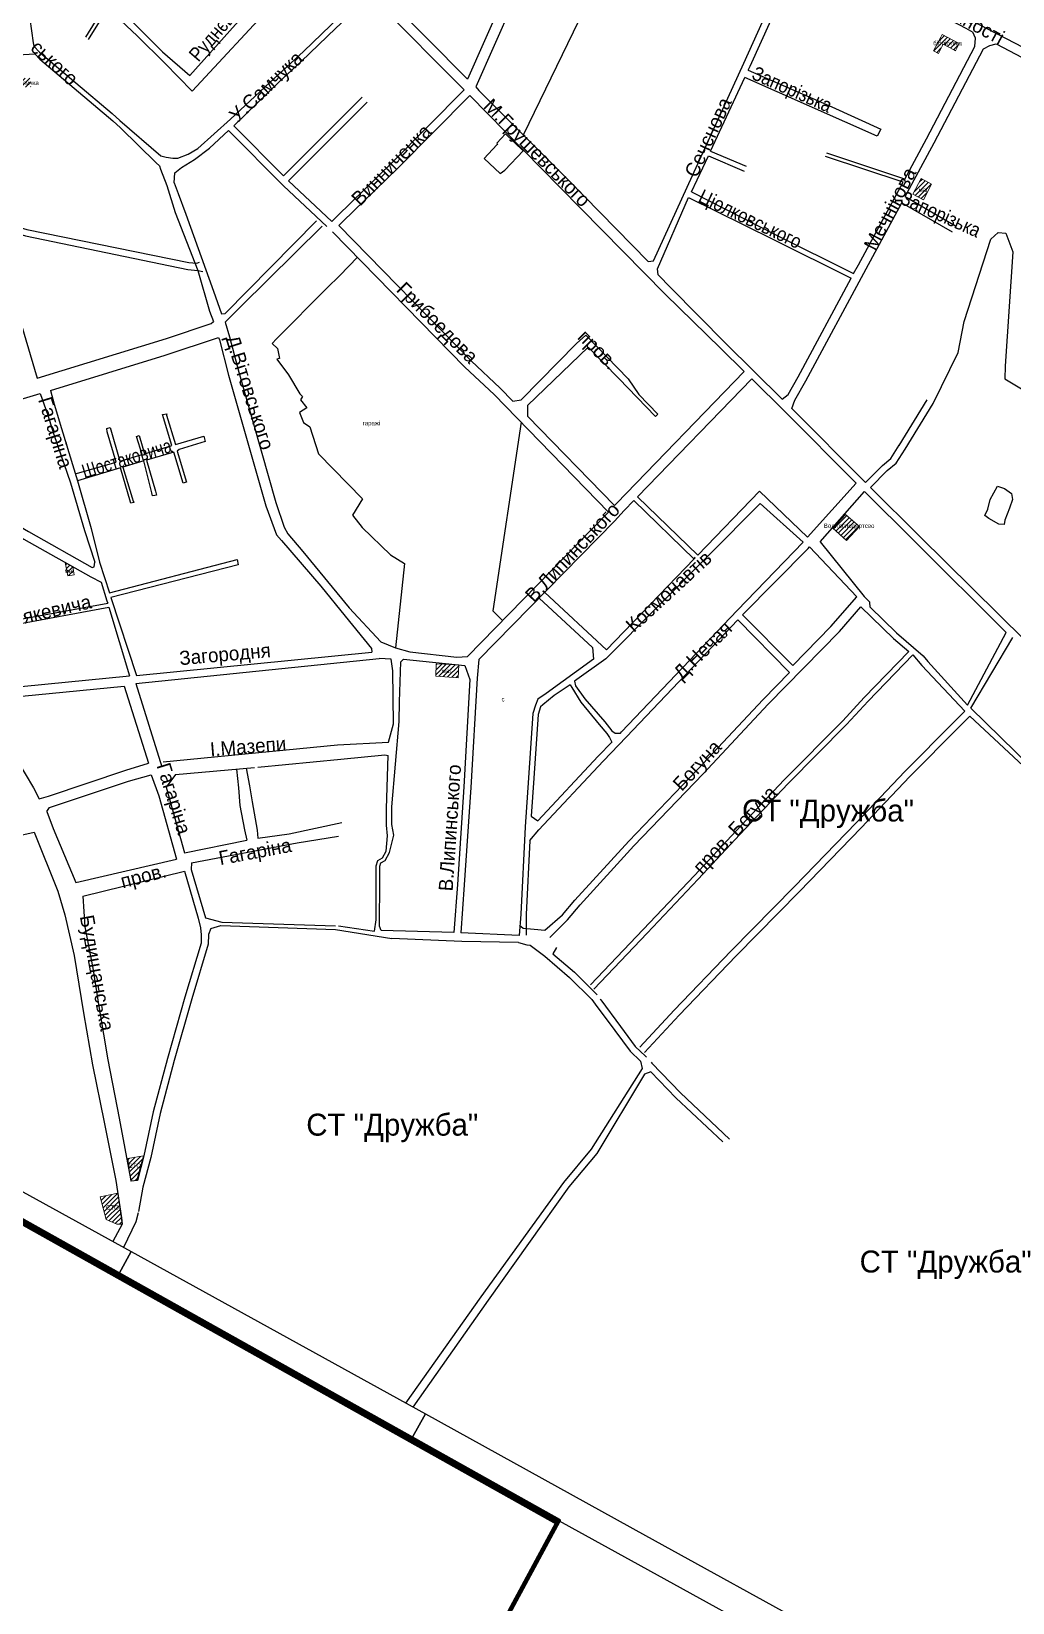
# Model space of a CAD drawing. Header units: millimetres. Extents: x 1379499 to 1411715, y 5652947 to 5671991.
# Drawn here: x 1403749 to 1404865, y 5655945 to 5657732 of the extents above; entities that cross this region are included whole.
import ezdxf
from ezdxf.enums import TextEntityAlignment as Align

# ---------------------------------------------------------------- set-up
doc = ezdxf.new("R2010")
doc.units = ezdxf.units.MM
for name, color, linetype in [('$Work', 1, 'Continuous'), ('PAY', 4, 'Continuous'), ('вулиці', 7, 'Continuous'), ('ВулНазва', 7, 'Continuous'), ('межа по генплану', 7, 'Continuous'), ('на область', 5, 'Continuous')]:
    doc.layers.add(name, color=color, linetype=linetype)
picture_1 = doc.add_image_def('image1.bmp', size_in_pixel=(3370, 2384))
pattern_1 = [(45, (19203.3615, -9190.9644), (-2.6516504294, 2.6516504294), [])]

msp = doc.modelspace()

# ---------------------------------------------------------------- hatches: boundary and pattern name
at = {"layer": 'вулиці', "lineweight": -2}
h = msp.add_hatch(dxfattribs=at)
h.set_pattern_fill('ANSI31', color=5, scale=30, style=0)
h.set_pattern_definition(pattern_1)
h.paths.add_polyline_path([(1404785, 5657727.9), (1404783.6, 5657725.2), (1404775.4, 5657709.5), (1404780.9, 5657706.6), (1404786.3, 5657716.9), (1404799.3, 5657710.1), (1404800.2, 5657709.6), (1404804.5, 5657717.7)])
h.paths.add_polyline_path([(1404766.7, 5657714.7), (1404815.8, 5657714.7), (1404815.8, 5657722.2), (1404766.7, 5657722.2)], flags=9)
h = msp.add_hatch(dxfattribs=at)
h.set_pattern_fill('ANSI31', color=5, scale=30, style=0)
h.set_pattern_definition(pattern_1)
h.paths.add_polyline_path([(1403748.4, 5657678.5), (1403736.4, 5657678.1), (1403736.7, 5657668.1), (1403748.7, 5657668.5)])
h.paths.add_polyline_path([(1403723.6, 5657670.6), (1403762.8, 5657670.6), (1403762.8, 5657675.6), (1403723.6, 5657675.6)], flags=9)
h = msp.add_hatch(dxfattribs=at)
h.set_pattern_fill('ANSI31', color=2, scale=30, style=0)
h.set_pattern_definition(pattern_1)
h.paths.add_polyline_path([(1404761.2, 5657564.1), (1404751.9, 5657546.4), (1404763.8, 5657540), (1404773.1, 5657557.7)])
h.paths.add_polyline_path([(1404756.7, 5657549), (1404770.8, 5657549), (1404770.8, 5657554), (1404756.7, 5657554)], flags=24)
h = msp.add_hatch(dxfattribs=at)
h.set_pattern_fill('ANSI31', color=164, scale=30, style=0)
h.set_pattern_definition(pattern_1)
h.paths.add_polyline_path([(1404660.7, 5657166.4), (1404676.3, 5657152.4), (1404691.2, 5657168.4), (1404675.1, 5657182.2)])
h.paths.add_polyline_path([(1404640.8, 5657164.3), (1404717.8, 5657164.3), (1404717.8, 5657173), (1404640.8, 5657173)], flags=9)
h = msp.add_hatch(dxfattribs=at)
h.set_pattern_fill('ANSI31', color=2, scale=30, style=0)
h.set_pattern_definition(pattern_1)
h.paths.add_polyline_path([(1403787.7, 5657127.4), (1403790.6, 5657112.5), (1403797.9, 5657113.6), (1403796.2, 5657122.6)])
h.paths.add_polyline_path([(1403785.4, 5657115.5), (1403799.6, 5657115.5), (1403799.6, 5657120.5), (1403785.4, 5657120.5)], flags=9)
h = msp.add_hatch(dxfattribs=at)
h.set_pattern_fill('ANSI31', color=2, scale=30, style=0)
h.set_pattern_definition(pattern_1)
h.paths.add_polyline_path([(1404234.7, 5656996.5), (1404235.3, 5657011.1), (1404209.7, 5657012.3), (1404209.4, 5656998.3)])
h.paths.add_polyline_path([(1404214.8, 5657001.7), (1404228.9, 5657001.7), (1404228.9, 5657006.7), (1404214.8, 5657006.7)], flags=24)
h = msp.add_hatch(dxfattribs=at)
h.set_pattern_fill('ANSI31', color=2, scale=30, style=0)
h.set_pattern_definition(pattern_1)
h.paths.add_polyline_path([(1403862.4, 5656424), (1403869.3, 5656424.9), (1403872.9, 5656438.9), (1403876.7, 5656452.6), (1403858.8, 5656449.7), (1403859.8, 5656443.7), (1403860.6, 5656437.3)])
h.paths.add_polyline_path([(1403858.8, 5656437.6), (1403874.7, 5656437.6), (1403874.7, 5656445.1), (1403858.8, 5656445.1)], flags=25)
h = msp.add_hatch(dxfattribs=at)
h.set_pattern_fill('ANSI31', color=2, scale=30, style=0)
h.set_pattern_definition(pattern_1)
h.paths.add_polyline_path([(1403827.4, 5656405.9), (1403834.3, 5656380.1), (1403846.3, 5656374.9), (1403852.4, 5656375.1), (1403850.1, 5656392.5), (1403847.4, 5656410.2)])
h.paths.add_polyline_path([(1403833.5, 5656390.1), (1403849.4, 5656390.1), (1403849.4, 5656397.6), (1403833.5, 5656397.6)], flags=24)

# ---------------------------------------------------------------- linework, layer by layer
at = {"layer": '$Work', "color": 7, "lineweight": -2}
msp.add_lwpolyline([(1404308.4, 5657595.8), (1404288.5, 5657615.1), (1404278.8, 5657604.3), (1404279.2, 5657603.1), (1404278.8, 5657602.6), (1404278.8, 5657602.6), (1404264.1, 5657587.2), (1404282.3, 5657570), (1404287.6, 5657573.7)], close=True, dxfattribs=at)
at = {"layer": 'вулиці', "color": 7}
for points in [[(1404378.8, 5657962.5), (1404306.3, 5657815.1), (1404245.3, 5657677.3)], [(1404389.6, 5657957.3), (1404317.2, 5657810.1), (1404254.6, 5657668.7)], [(1404434.9, 5657874.1), (1404308.6, 5657613.7)], [(1403838.7, 5657755.3), (1403869.6, 5657726.4), (1403901, 5657695.4), (1403932.2, 5657663.5), (1404027.4, 5657765.9), (1403936.2, 5657852.9)], [(1404450.7, 5657469.9), (1404456.8, 5657470.6), (1404559.4, 5657695.5), (1404617.9, 5657825.1), (1404621, 5657833.8), (1404621.1, 5657835.2)], [(1404638.8, 5657838.3), (1404817.9, 5657744.4), (1404887, 5657708.4)], [(1404564.6, 5657687.5), (1404566.7, 5657692.2), (1404625.4, 5657822.2), (1404629.7, 5657830.7)], [(1404629.7, 5657830.7), (1404812.2, 5657735.1), (1404820.2, 5657730.9)], [(1404138.3, 5657783.8), (1404153, 5657770.4), (1404245.3, 5657677.3)], [(1403745.5, 5657759.5), (1403751.3, 5657718.6), (1403752.2, 5657714.7), (1403758.5, 5657708), (1403841.1, 5657638.1), (1403849.8, 5657630.2), (1403896.5, 5657589.9), (1403902.7, 5657588.5), (1403902.7, 5657588.5)], [(1403829.7, 5657761.3), (1403829.9, 5657755.9), (1403810.8, 5657724.9)], [(1403902.7, 5657588.5), (1403910.1, 5657587.4), (1403915.9, 5657587.4), (1403927.6, 5657591.8), (1403938.6, 5657598.5), (1403975.6, 5657631.7), (1404020.5, 5657673.4), (1404058.7, 5657708.6), (1404090, 5657738.7), (1404128.7, 5657777.1)], [(1403979.4, 5657624.3), (1403981.1, 5657625.8), (1404030.4, 5657673.5), (1404055.9, 5657697.5), (1404095.4, 5657735.3), (1404134.3, 5657771.5)], [(1404134.3, 5657771.5), (1404144, 5657763), (1404241.5, 5657665.1)], [(1403838.7, 5657755.3), (1403833.8, 5657754.6), (1403813.8, 5657722.3)], [(1404742.5, 5657563.6), (1404767.3, 5657609.5), (1404822.3, 5657714.3), (1404822.9, 5657723.8), (1404820.2, 5657730.9)], [(1403707.6, 5657703.6), (1403753.1, 5657706.1)], [(1403753.1, 5657706.1), (1403758.8, 5657700.1), (1403841.7, 5657629.8), (1403850.4, 5657622), (1403891.1, 5657582.2), (1403894.9, 5657578.6), (1403896, 5657574.9), (1403903.4, 5657556.3), (1403912.8, 5657525.5), (1403938.5, 5657459.7), (1403951.8, 5657413.5), (1403956.5, 5657401.8)], [(1404743.1, 5657543.8), (1404776.1, 5657604.8), (1404832.2, 5657711.6), (1404839.5, 5657715.7), (1404846.4, 5657717.3)], [(1404846.4, 5657717.3), (1404942.5, 5657667.2), (1405008.4, 5657632.1)], [(1404521.8, 5657595.5), (1404560.7, 5657679.1)], [(1404564.6, 5657687.5), (1404659.7, 5657645.7), (1404715.5, 5657620.3), (1404711.2, 5657612.4), (1404560.7, 5657679.1)], [(1403979.4, 5657624.3), (1404036.1, 5657567.4), (1404125.6, 5657656.8)], [(1404091, 5657515.4), (1404096.9, 5657521.3), (1404159.6, 5657582.5), (1404241.5, 5657665.1)], [(1404098.9, 5657510.7), (1404103.2, 5657514.9), (1404165.9, 5657576.1), (1404247.9, 5657658.7)], [(1404247.9, 5657658.7), (1404350.4, 5657554.6), (1404470, 5657432.8), (1404533.4, 5657371.1), (1404560, 5657344.8)], [(1404254.6, 5657668.7), (1404258.3, 5657664.2), (1404359.6, 5657562.6), (1404450.7, 5657469.9)], [(1404041.7, 5657561.6), (1404131.3, 5657651.1)], [(1403911.7, 5657559.2), (1403912.3, 5657570.8), (1403919.8, 5657576.8), (1403934.9, 5657585.9), (1403951.9, 5657598.8), (1403973.5, 5657618.8)], [(1403973.5, 5657618.8), (1404036.1, 5657556)], [(1404500.2, 5657549.1), (1404519.2, 5657590)], [(1404519.2, 5657590), (1404559.9, 5657572.7)], [(1404521.8, 5657595.5), (1404562.3, 5657578.2)], [(1404740.6, 5657560.1), (1404652.6, 5657589.4)], [(1404742.5, 5657563.6), (1404653.9, 5657593.2)], [(1403603.1, 5657547.7), (1403682.8, 5657524.1), (1403744.2, 5657506.3), (1403928.3, 5657468.6), (1403937.4, 5657467.9), (1403940.6, 5657469)], [(1403911.7, 5657559.2), (1403916.2, 5657547.4), (1403924.8, 5657523.8), (1403956.4, 5657436.1), (1403965.5, 5657410.5)], [(1404036.1, 5657556), (1404085.4, 5657509.7)], [(1404041.7, 5657561.6), (1404091, 5657515.4)], [(1404500.2, 5657549.1), (1404595.2, 5657500.6), (1404684.4, 5657456.1)], [(1404684.4, 5657456.1), (1404689.9, 5657466.2), (1404740.6, 5657560.1)], [(1404462, 5657454.9), (1404461.5, 5657461.7), (1404496.8, 5657542.8)], [(1404496.8, 5657542.8), (1404592.5, 5657495.2), (1404681.6, 5657450.8)], [(1404614.1, 5657302.6), (1404617.6, 5657312), (1404630, 5657334), (1404698.7, 5657461.5), (1404739.3, 5657536.7)], [(1404739.3, 5657536.7), (1404796.4, 5657503.6)], [(1404743.1, 5657543.8), (1404800.4, 5657510.5)], [(1403965.5, 5657410.5), (1403969.5, 5657410.8), (1404073.5, 5657516)], [(1403969.8, 5657401), (1403987.6, 5657418.8), (1404080, 5657510)], [(1404098.9, 5657510.7), (1404249.4, 5657356.9), (1404282.5, 5657325.9), (1404296.9, 5657311.1)], [(1403733.6, 5657501.7), (1403723, 5657463.3), (1403722.5, 5657448.3), (1403732.9, 5657414.3), (1403755.8, 5657337.1)], [(1403733.6, 5657501.7), (1403742.6, 5657499.2), (1403927.2, 5657460.6), (1403938.5, 5657459.7), (1403944.4, 5657458.5)], [(1404091.8, 5657503.7), (1404242.4, 5657349.8), (1404275.5, 5657318.8), (1404405.7, 5657184.9)], [(1404774.8, 5657308.3), (1404803.2, 5657366.4), (1404810.2, 5657401.7), (1404840.5, 5657495.4), (1404848.7, 5657502.9), (1404857.7, 5657502.1), (1404865.5, 5657480.8), (1404856.9, 5657350.9), (1404856.6, 5657336.3), (1404928.3, 5657293.2), (1404957.7, 5657275)], [(1404120, 5657474.9), (1404100, 5657454.1), (1404085.4, 5657439.5), (1404028.1, 5657381.9), (1404023.1, 5657376.7), (1404029, 5657370.9), (1404031.3, 5657359.7), (1404028.4, 5657358.9), (1404041.5, 5657341), (1404054.7, 5657319.3), (1404057.7, 5657316.2), (1404055.5, 5657312.5), (1404062.5, 5657303.6), (1404054.1, 5657298.2), (1404058.7, 5657286.8), (1404066, 5657281.7), (1404075.9, 5657251.1), (1404125.7, 5657199.9), (1404114.5, 5657181.2), (1404125.6, 5657167.3), (1404157.8, 5657136.2), (1404173.5, 5657126.3), (1404163.4, 5657030.5)], [(1404462, 5657454.9), (1404476.4, 5657440), (1404539, 5657376.8), (1404603.2, 5657313.3)], [(1404603.2, 5657313.3), (1404609.8, 5657318.6), (1404621.3, 5657338.8), (1404681.6, 5657450.8)], [(1403755.8, 5657337.1), (1403902.8, 5657382.4), (1403953.6, 5657399.3), (1403956.5, 5657401.8)], [(1403969.8, 5657401), (1403974.7, 5657384.3), (1403985.2, 5657343.9), (1404027.3, 5657195.8), (1404036.6, 5657167.8), (1404040.8, 5657160.1), (1404057.9, 5657139.9), (1404110.5, 5657076), (1404146.5, 5657037.2), (1404163.4, 5657030.5)], [(1404296.9, 5657311.1), (1404306.4, 5657312.4), (1404369.2, 5657376.5), (1404379.7, 5657386.2), (1404427.9, 5657336.5), (1404440, 5657318.7), (1404461.8, 5657296.4), (1404459.1, 5657293.5), (1404417.4, 5657336.8), (1404382.5, 5657372.4), (1404313.6, 5657306.2), (1404313.4, 5657294.1)], [(1403770.9, 5657323.2), (1403901.4, 5657363.3), (1403962.2, 5657383.3)], [(1403962.2, 5657383.3), (1403963.2, 5657380.6), (1403973.6, 5657340.7), (1404015.9, 5657192.1), (1404028, 5657158.9), (1404033.7, 5657152.5), (1404078.4, 5657100.8), (1404106.3, 5657066.3), (1404136.1, 5657029.9), (1404136.5, 5657025.6)], [(1404412.5, 5657192.3), (1404414.6, 5657194.7), (1404560, 5657344.8)], [(1404438.7, 5657202.3), (1404568.7, 5657336.4)], [(1404568.6, 5657336.3), (1404606.5, 5657298.8), (1404687.4, 5657217.9)], [(1403579.7, 5657264.7), (1403669, 5657292.8), (1403759.2, 5657319.6)], [(1403759.2, 5657319.6), (1403767.9, 5657295.2), (1403774.7, 5657273.3), (1403793.8, 5657218.1), (1403809.7, 5657163.8), (1403821.5, 5657127.8)], [(1403770.9, 5657323.2), (1403775.1, 5657307.7), (1403783.6, 5657279.8), (1403801.5, 5657220.4), (1403817.3, 5657166.2), (1403826.6, 5657127.9), (1403837.9, 5657093.1), (1403837.9, 5657093.1)], [(1403799, 5657228.5), (1403845.7, 5657241.6), (1403835.5, 5657276.1), (1403835, 5657279.9), (1403838.7, 5657281.2), (1403849.9, 5657242.9), (1403875.3, 5657250.5), (1403868.7, 5657270.9), (1403871.7, 5657271.8), (1403878, 5657251.2), (1403908.9, 5657260.5), (1403898.3, 5657295.8), (1403903.3, 5657296.8), (1403902.9, 5657295.1), (1403913, 5657261.8), (1403913, 5657261.8), (1403945.3, 5657271.2), (1403946.8, 5657265.1), (1403917.3, 5657256.1), (1403915.2, 5657254.3), (1403925.5, 5657218.9), (1403924.1, 5657218.5), (1403921.7, 5657217.7), (1403911.2, 5657253.2), (1403880.1, 5657243.9), (1403890.4, 5657208.6), (1403891.5, 5657204.2), (1403889.8, 5657203.6), (1403887.1, 5657203.2), (1403886.2, 5657206.8), (1403877.2, 5657243), (1403853.1, 5657235.8), (1403864, 5657201.1), (1403865, 5657197.2), (1403865.4, 5657197.2), (1403865.8, 5657195.7), (1403862.3, 5657195), (1403862, 5657196), (1403850.5, 5657235.1), (1403801.8, 5657220.5), (1403801.5, 5657220.4)], [(1404614.1, 5657302.6), (1404698.1, 5657218.5)], [(1404736.3, 5657260.7), (1404768, 5657312.5)], [(1404743.1, 5657256.5), (1404774.8, 5657308.3)], [(1404306.2, 5657287.2), (1404274.2, 5657072.5), (1404285.2, 5657061.7), (1404285.2, 5657061.7)], [(1404313.4, 5657294.1), (1404412.5, 5657192.3)], [(1403579.7, 5657264.7), (1403582.2, 5657257.2), (1403588.5, 5657251.6), (1403601.7, 5657242.2), (1403648.4, 5657219.5), (1403745.8, 5657162.8), (1403818.2, 5657122), (1403820.8, 5657122.6), (1403821.5, 5657127.8)], [(1404698.1, 5657218.5), (1404717.2, 5657238), (1404726.9, 5657245.9), (1404736.3, 5657260.8)], [(1404703.8, 5657212.8), (1404722.6, 5657232.1), (1404732.9, 5657240.5), (1404743.1, 5657256.5)], [(1403599.6, 5657232.1), (1403643.7, 5657210.7), (1403740.8, 5657154.1), (1403816.7, 5657111.4), (1403828.7, 5657105.3), (1403828.7, 5657105.3)], [(1404507.1, 5657136), (1404577.2, 5657208.7), (1404632.1, 5657156.5), (1404687.4, 5657217.9)], [(1404646.2, 5657151.1), (1404696.9, 5657208.4)], [(1404696.9, 5657208.4), (1404753.5, 5657151.8), (1404858, 5657047.8)], [(1404703.8, 5657212.8), (1404759.2, 5657157.4), (1404879.6, 5657038.8)], [(1404848.1, 5657214.4), (1404855.9, 5657211.7), (1404864, 5657206.1), (1404865.1, 5657199.1), (1404861.8, 5657189.2), (1404856.6, 5657175.6), (1404855.6, 5657170.6), (1404849.4, 5657171.1), (1404838.3, 5657177.4), (1404833.6, 5657180.9), (1404837.1, 5657188.3), (1404839.7, 5657199.3), (1404848.1, 5657214.4)], [(1404258.3, 5657017.1), (1404412.6, 5657174.6), (1404423.4, 5657186.5), (1404434.5, 5657197.9)], [(1404402.7, 5657017.9), (1404578.3, 5657194.8), (1404627.2, 5657150.8)], [(1404434.5, 5657197.9), (1404503.2, 5657131.4)], [(1404438.7, 5657202.3), (1404507.1, 5657136)], [(1404163.4, 5657030.5), (1404163.4, 5657030.5), (1404179.5, 5657025.9), (1404233.1, 5657019.7), (1404245.1, 5657020.8), (1404403.9, 5657182.9), (1404405.7, 5657184.9)], [(1404419.2, 5656933.6), (1404420.4, 5656934.8), (1404551.8, 5657073.1), (1404627.2, 5657150.8)], [(1404558.2, 5657068.1), (1404632.6, 5657143.6)], [(1404634.2, 5657145.4), (1404688, 5657088.6)], [(1404646.2, 5657151.1), (1404696.5, 5657089), (1404703, 5657082.5)], [(1403837.9, 5657093.1), (1403983.4, 5657130.9), (1403984.5, 5657124.9), (1403839.5, 5657087.7)], [(1404333.1, 5657093.4), (1404403.3, 5657028.3), (1404503, 5657131.7)], [(1403828.7, 5657105.3), (1403835.2, 5657084.1), (1403836.1, 5657081.4)], [(1403633.1, 5657044), (1403836.1, 5657081.4)], [(1403839.5, 5657087.7), (1403868.8, 5656999)], [(1404326.9, 5657086.8), (1404387.3, 5657030.8)], [(1404615.1, 5657010.4), (1404658.5, 5657054.9), (1404688, 5657088.6)], [(1404703.4, 5657076.9), (1404703, 5657082.5)], [(1403634.4, 5657039.2), (1403837.5, 5657076.6)], [(1403837.5, 5657076.6), (1403860.7, 5656998.5)], [(1404338.9, 5656701.1), (1404359, 5656721), (1404373.5, 5656738.2), (1404434.5, 5656805.1), (1404513.2, 5656887), (1404587.3, 5656966.3), (1404668.2, 5657049.2), (1404692.6, 5657077)], [(1404558.2, 5657068.1), (1404615.1, 5657010.4)], [(1404692.6, 5657077), (1404729.7, 5657041.2)], [(1404703.4, 5657076.9), (1404733.2, 5657047.6)], [(1404316.2, 5656811.4), (1404326.4, 5656823.3), (1404399.6, 5656901.6), (1404426.2, 5656929.3), (1404552.6, 5657062.3)], [(1404552.6, 5657062.3), (1404611.5, 5657002.5)], [(1404733.2, 5657047.6), (1404763.7, 5657021.5), (1404768.8, 5657014.9), (1404813.9, 5656965.4)], [(1404813.9, 5656965.4), (1404858, 5657047.8)], [(1404387.3, 5657030.8), (1404388.6, 5657017.5), (1404334.9, 5656978.7), (1404325.2, 5656972.2), (1404322.7, 5656965.3), (1404319.7, 5656955.6), (1404314.6, 5656882.6), (1404311, 5656827), (1404305.8, 5656727.4), (1404304.1, 5656703.3), (1404237.7, 5656706.2)], [(1404729.7, 5657041.2), (1404747.3, 5657026.4)], [(1404817.7, 5656961.8), (1404865.5, 5657042.2)], [(1403868.1, 5656989.8), (1404144.7, 5657018.5)], [(1403868.8, 5656999), (1404136.5, 5657025.6)], [(1403899.3, 5656900.8), (1404097.5, 5656920), (1404155.5, 5656923), (1404161.1, 5656944), (1404160.2, 5657004.4), (1404158.4, 5657017.6), (1404144.7, 5657018.5)], [(1404167.5, 5656946.5), (1404167.9, 5656969.2), (1404169.6, 5657014.5), (1404172.5, 5657017.7)], [(1404172.5, 5657017.7), (1404242.1, 5657010.4)], [(1404242.1, 5657010.4), (1404248.1, 5656994.5), (1404241, 5656872.3), (1404233.7, 5656761.4), (1404229.7, 5656706.8)], [(1404258.3, 5657017.1), (1404256.2, 5656995.9), (1404249, 5656871.8), (1404241.6, 5656760.8), (1404237.7, 5656706.2)], [(1404402.7, 5657017.9), (1404367.1, 5656992.4)], [(1404385.1, 5656647), (1404445.2, 5656710.1), (1404503.5, 5656771.6), (1404550.7, 5656822.4), (1404605.4, 5656880.3), (1404672.1, 5656947.5), (1404696.6, 5656974), (1404747.3, 5657026.4)], [(1404388.8, 5656642.2), (1404449.6, 5656705.9), (1404507.8, 5656767.5), (1404555.1, 5656818.3), (1404609.8, 5656876.1), (1404676.4, 5656943.3), (1404701, 5656969.9), (1404751.8, 5657022.4)], [(1404751.8, 5657022.4), (1404761.9, 5657010.5), (1404811.1, 5656958.5), (1404811.1, 5656958.5)], [(1403667.7, 5656979.7), (1403860.7, 5656998.5)], [(1404304.5, 5656714.9), (1404308.5, 5656711.7), (1404320.9, 5656710.4), (1404333.4, 5656709.5), (1404353.3, 5656726.6), (1404367.5, 5656743.4), (1404428.7, 5656810.6), (1404507.4, 5656892.5), (1404581.5, 5656971.8), (1404611.5, 5657002.5)], [(1404367.1, 5656992.4), (1404368.1, 5656987.4), (1404378.9, 5656972.3), (1404401.5, 5656946.4), (1404409.3, 5656936.2), (1404413.1, 5656933.6), (1404419.2, 5656933.6)], [(1403687.7, 5656970.6), (1403854.9, 5656986.9)], [(1403854.9, 5656986.9), (1403882.3, 5656899.3)], [(1403868.1, 5656989.8), (1403897.7, 5656895)], [(1404362, 5656988.4), (1404343.7, 5656976.2), (1404331, 5656965.7), (1404328.4, 5656963.4), (1404325.7, 5656954.5), (1404320.6, 5656882.2), (1404317.8, 5656838.9)], [(1404362, 5656988.4), (1404364, 5656985.3), (1404374.2, 5656968.6), (1404395.1, 5656943.1), (1404403.9, 5656933.1), (1404406.9, 5656928.6), (1404409.4, 5656923.3)], [(1403682, 5656959.5), (1403694.9, 5656942.7), (1403732.6, 5656903), (1403751.7, 5656871.2), (1403758.1, 5656858.9)], [(1404441.2, 5656576.2), (1404480.3, 5656618.2), (1404545.2, 5656685.7), (1404617.1, 5656759), (1404687.4, 5656831.4), (1404742.6, 5656889.7), (1404798.6, 5656946.2), (1404811.1, 5656958.5)], [(1404817.7, 5656961.8), (1404919.4, 5656862.7)], [(1404146.9, 5656708.9), (1404145, 5656713.8), (1404145.2, 5656721.1), (1404145.5, 5656759.2), (1404145.4, 5656782), (1404146.7, 5656785.9), (1404151.5, 5656788.6), (1404156.4, 5656797.7), (1404161.6, 5656817.5), (1404159.1, 5656829.6), (1404159.3, 5656849.6), (1404167.5, 5656946.5)], [(1404446.7, 5656570.3), (1404486.1, 5656612.7), (1404551, 5656680.1), (1404622.8, 5656753.4), (1404693.1, 5656825.9), (1404748.3, 5656884.1), (1404804.3, 5656940.5), (1404816.5, 5656952.6)], [(1404816.5, 5656952.6), (1404916.5, 5656859.9)], [(1404317.8, 5656838.9), (1404325.3, 5656833.8), (1404393.8, 5656907.1), (1404409.4, 5656923.3)], [(1404006.9, 5656894.8), (1404101.1, 5656903.9), (1404151.1, 5656908.7), (1404155, 5656908.2), (1404155, 5656908.2)], [(1404098.5, 5656714.3), (1404139.6, 5656708.1), (1404141.2, 5656721.2), (1404141.5, 5656759.2), (1404141.4, 5656782.6), (1404143.4, 5656788.6), (1404148.5, 5656791.5), (1404152.6, 5656799.1), (1404154.2, 5656816.7), (1404153.1, 5656828.9), (1404153, 5656847.6), (1404155, 5656908.2)], [(1403758.1, 5656858.9), (1403768.7, 5656861.9), (1403856.7, 5656891.5), (1403882.3, 5656899.3)], [(1403766.7, 5656844.4), (1403769.9, 5656848.7), (1403859.7, 5656878.7), (1403885.3, 5656885.9), (1403885.3, 5656885.9)], [(1403885.3, 5656885.9), (1403894.3, 5656862.3), (1403914.1, 5656790.1)], [(1403913.3, 5656886.3), (1403902.4, 5656872.1), (1403923.2, 5656797.4)], [(1403913.3, 5656886.3), (1404002.9, 5656894.5)], [(1403982.4, 5656892.6), (1403984.9, 5656871.2), (1403986.5, 5656851.3), (1403991.8, 5656823.5), (1403994.3, 5656811.6)], [(1403993.5, 5656893.5), (1403997.4, 5656873.5), (1404000.2, 5656855.3), (1404006, 5656823.1), (1404006.8, 5656813.8)], [(1403766.7, 5656844.4), (1403774.1, 5656825), (1403799.9, 5656763.4)], [(1404006.8, 5656813.8), (1404042.3, 5656819), (1404102.2, 5656831.9)], [(1403230.8, 5656794.7), (1403452.2, 5656765.6), (1403467.6, 5656764.6), (1403640.3, 5656795.8), (1403752.3, 5656821)], [(1403752.3, 5656821), (1403779.3, 5656753.6), (1403787.1, 5656726.6), (1403797.8, 5656680.4), (1403808.6, 5656615.3), (1403818.8, 5656556.3), (1403832, 5656491.1), (1403845.1, 5656424.8), (1403851.6, 5656382.3), (1403852.4, 5656375.1), (1403841.7, 5656355.4)], [(1403931.2, 5656785.8), (1404051.7, 5656808.6), (1404098.5, 5656816.2)], [(1403923.2, 5656797.4), (1403994.3, 5656811.6)], [(1404316.2, 5656811.4), (1404311.8, 5656727.1), (1404312, 5656703.6)], [(1403799.9, 5656763.4), (1403914.1, 5656790.1)], [(1403931.2, 5656785.8), (1403930.9, 5656778.3), (1403947.1, 5656723.3)], [(1403807.6, 5656747.9), (1403923.3, 5656776.5)], [(1403923.3, 5656776.5), (1403923.3, 5656776.5), (1403939, 5656723)], [(1403807.6, 5656747.9), (1403810.1, 5656713.1), (1403819, 5656666.2), (1403826.2, 5656620.2), (1403836, 5656562), (1403848.9, 5656495.6), (1403861.9, 5656426.6), (1403861.9, 5656426.5)], [(1403939, 5656723), (1403941.5, 5656712), (1403942.5, 5656704), (1403942.3, 5656694.5), (1403923.9, 5656633.3), (1403904.1, 5656563.3), (1403887.9, 5656502.8), (1403877.1, 5656452.6), (1403869.8, 5656424.5), (1403862.7, 5656423.8)], [(1403947.1, 5656723.3), (1403965.8, 5656718.6), (1404095.3, 5656714.2)], [(1403953.4, 5656711.2), (1403953.4, 5656711.2), (1403950.5, 5656704.4), (1403950.3, 5656693.3), (1403931.6, 5656631.1), (1403911.8, 5656561.2), (1403895.6, 5656500.9), (1403884.9, 5656450.7), (1403876.1, 5656417), (1403871.2, 5656389.5)], [(1403953.4, 5656711.2), (1403964.6, 5656714.6), (1404095.1, 5656710.2)], [(1404095.1, 5656710.2), (1404159.3, 5656699.9)], [(1404229.7, 5656706.8), (1404146.9, 5656708.9)], [(1404303.4, 5656695.2), (1404238.8, 5656696.4), (1404159.3, 5656699.9)], [(1404303.4, 5656695.2), (1404312.8, 5656692.7), (1404316.6, 5656692.3)], [(1404316.6, 5656692.3), (1404333.3, 5656679.6), (1404361.4, 5656655.5), (1404386.6, 5656630.4), (1404390.6, 5656625.3), (1404412.9, 5656595.2), (1404430.1, 5656571.8), (1404442, 5656560.4)], [(1404346.4, 5656689.8), (1404342.3, 5656682.4), (1404366.8, 5656661.4), (1404392.6, 5656635.8)], [(1404396.3, 5656631), (1404397, 5656630.2), (1404419.3, 5656599.9), (1404436.1, 5656577.1), (1404447.7, 5656566), (1404448.7, 5656564.9)], [(1404442, 5656560.4), (1404444, 5656551.9), (1404385.8, 5656460.1), (1404354.3, 5656422.4), (1404260.6, 5656292.2), (1404174.9, 5656171.5)], [(1404453.6, 5656548.2), (1404446.7, 5656545.7), (1404392.3, 5656455.4), (1404360.6, 5656417.5), (1404268.9, 5656288.4), (1404183.2, 5656166.9)], [(1404453.6, 5656548.2), (1404482.1, 5656518.6), (1404535.8, 5656468.5), (1404535.8, 5656468.5), (1404535.8, 5656468.5)], [(1404454.2, 5656559.1), (1404455.1, 5656558.1), (1404487.7, 5656524.3), (1404543.4, 5656471.8), (1404543.4, 5656471.8), (1404543.4, 5656471.8)], [(1403870.8, 5656387.7), (1403868.1, 5656377.6), (1403854.1, 5656348.6)]]:
    msp.add_lwpolyline(points, dxfattribs=at)
for points in [[(1403848.5, 5657757.6), (1403868.8, 5657737.8), (1403898.5, 5657708.4), (1403929.6, 5657681.3), (1404007.7, 5657769), (1403921.2, 5657851.5), (1403888.8, 5657819.4), (1403870.1, 5657796.6), (1403863.9, 5657785.9), (1403848.3, 5657761.8), (1403848.5, 5657757.6)], [(1403862.8, 5656343.7), (1403846.9, 5656314.8), (1403577.9, 5656463), (1403593.8, 5656491.9), (1403862.8, 5656343.7)], [(1404197.3, 5656159.1), (1404181.3, 5656130.2), (1403846.9, 5656314.8), (1403862.8, 5656343.7), (1404197.3, 5656159.1)], [(1404447.8, 5656020.8), (1404651.3, 5655908.6), (1404780.2, 5655837.4), (1404768.7, 5655806), (1404635.4, 5655879.7), (1404431.9, 5655991.9), (1404181.3, 5656130.2), (1404197.3, 5656159.1), (1404447.8, 5656020.8)]]:
    msp.add_lwpolyline(points, close=True, dxfattribs=at)
at = {"layer": 'вулиці', "color": 1}
msp.add_lwpolyline([(1404632.6, 5657143.6), (1404634.2, 5657145.4)], dxfattribs=at)
at = {"layer": 'ВулНазва', "color": 7, "lineweight": 9}
for points in [[(1404775.4, 5657709.5), (1404783.6, 5657725.2), (1404785, 5657727.9), (1404804.5, 5657717.7), (1404800.2, 5657709.6), (1404799.3, 5657710.1), (1404786.3, 5657716.9), (1404780.9, 5657706.6), (1404775.4, 5657709.5)], [(1404773.1, 5657557.7), (1404763.8, 5657540), (1404751.9, 5657546.4), (1404761.2, 5657564.1), (1404773.1, 5657557.7)], [(1404660.7, 5657166.4), (1404675.1, 5657182.2), (1404691.2, 5657168.4), (1404676.3, 5657152.4), (1404660.7, 5657166.4)], [(1403787.7, 5657127.4), (1403796.2, 5657122.6), (1403797.9, 5657113.6), (1403790.6, 5657112.5), (1403787.7, 5657127.4)], [(1404209.7, 5657012.3), (1404235.3, 5657011.1), (1404234.7, 5656996.5), (1404209.4, 5656998.3), (1404209.7, 5657012.3)], [(1403858.8, 5656449.7), (1403876.7, 5656452.6), (1403872.9, 5656438.9), (1403869.3, 5656424.9), (1403862.4, 5656424), (1403860.6, 5656437.3), (1403859.8, 5656443.7), (1403858.8, 5656449.7)], [(1403827.4, 5656405.9), (1403847.7, 5656410.3), (1403852.4, 5656375.1), (1403846.3, 5656374.9), (1403834.3, 5656380.1), (1403827.4, 5656405.9)]]:
    msp.add_lwpolyline(points, close=True, dxfattribs=at)
at = {"layer": 'межа по генплану', "color": 3, "lineweight": 70}
msp.add_lwpolyline([(1404202.5, 5655767.3), (1404347, 5656035), (1403577.1, 5656466), (1403556.2, 5656468.4), (1403181, 5656462), (1403021.5, 5656479.2), (1402791.4, 5656463.2), (1402753.4, 5656550), (1402704, 5656608.2), (1402600.8, 5656680.3), (1402473.7, 5656373.5)], dxfattribs=at)
at = {"layer": 'межа по генплану', "color": 5, "lineweight": 70}
msp.add_lwpolyline([(1404202.5, 5655767.3), (1404347, 5656035), (1403577.1, 5656466), (1403556.2, 5656468.4), (1403181, 5656462), (1403021.5, 5656479.2), (1402791.4, 5656463.2), (1402753.4, 5656550), (1402704, 5656608.2), (1402600.8, 5656680.3), (1402473.7, 5656373.5)], dxfattribs=at)
at = {"layer": 'межа по генплану', "color": 1, "lineweight": 70}
msp.add_lwpolyline([(1404204.9, 5655770.1), (1404349.4, 5656037.8), (1403579.5, 5656468.8), (1403558.6, 5656471.2), (1403183.4, 5656464.8), (1403023.9, 5656482), (1402793.8, 5656466), (1402755.8, 5656552.8), (1402706.4, 5656611), (1402603.2, 5656683.1), (1402476.1, 5656376.3)], dxfattribs=at)

# ---------------------------------------------------------------- texts
at = {"layer": 'PAY', "color": 1}
for s, p in [('гаражі', (1404136, 5657285.4)), ('с', (1404285.7, 5656971.9))]:
    msp.add_text(s, height=5, dxfattribs=at).set_placement(p, align=Align.MIDDLE)
at = {"layer": 'PAY', "color": 7}
for p in [(1404655.3, 5656842.5), (1404159.7, 5656485.2), (1404789.1, 5656329.5)]:
    msp.add_text('СТ "Дружба"', height=25, dxfattribs=at).set_placement(p, align=Align.MIDDLE)
at = {"layer": 'ВулНазва', "color": 1, "lineweight": 9}
for s, rotation, p in [('вул. Незалежності', 331.5115, (1404772.6, 5657764.9)), ('ського', 317.3606, (1403775.5, 5657695.8)), ('У.Самчука', 43.4178, (1404017.7, 5657667.2)), ('М.Грушевського', 314.5675, (1404322.8, 5657591.9)), ('Сечєнова', 65.3955, (1404518.8, 5657611.2)), ('Винниченка', 45.5916, (1404158.7, 5657579.8)), ('Мечнікова', 62.6004, (1404725.5, 5657530)), ('Грибоедова', 315.0148, (1404209.8, 5657399)), ('пров.', 315.2117, (1404392, 5657368.3)), ('Д.Вiтовського', 287.6028, (1403996, 5657320.5)), ('Гагарiна', 287.1559, (1403774.8, 5657274.7)), ('В.Липинського', 46.77, (1404364.6, 5657139.1)), ('Космонавтiв', 42.732, (1404473.9, 5657094.9)), ("Ак.І.Крип'якевича", 13.106, (1403733.3, 5657061.6)), ('Д.Нечая', 44.7753, (1404514.3, 5657026)), ('Загородня', 5.1338, (1403969.6, 5657021)), ('І.Мазепи', 4.5026, (1403995.7, 5656918.2)), ('Богуна', 47.0404, (1404508.1, 5656895.2)), ('Гагарiна', 287.1559, (1403909.5, 5656858.5)), ('В.Липинського', 86.1513, (1404225.3, 5656825.8)), ('пров. Богуна', 46.6803, (1404551.1, 5656822)), ('Гагарiна', 10.6328, (1404004, 5656796.8)), ('пров.', 14.6136, (1403877.2, 5656768.8)), ('Будищанська', 280.3092, (1403821.7, 5656660.3))]:
    msp.add_text(s, height=16, rotation=rotation, dxfattribs=at).set_placement(p, align=Align.MIDDLE)
for s, rotation, width, p in [('Руднєва', 49.2682, 0.9, (1403959.4, 5657728.1)), ('Запорiзька', 336.0151, 0.9, (1404613.8, 5657663.9)), ('Ціолковського', 334.4184, 0.9, (1404566.1, 5657516.6)), ('Запорiзька', 336.0151, 0.9, (1404782.8, 5657521.9)), ('Шостаковича', 16.9427, 0.8, (1403857.7, 5657245.7))]:
    msp.add_text(s, height=16, rotation=rotation, dxfattribs=dict(at, width=width)).set_placement(p, align=Align.MIDDLE)
at = {"layer": 'ВулНазва', "color": 7, "lineweight": 9}
for s, p in [('бібліотека', (1404791.3, 5657718.4)), ('капличка', (1403743.2, 5657673.1)), ('маг', (1404763.7, 5657551.5)), ('Вод.господартсво', (1404679.3, 5657168.6)), ('маг', (1403792.5, 5657118)), ('маг', (1404221.8, 5657004.2)), ('СТО', (1403866.7, 5656441.4)), ('СТО', (1403841.4, 5656393.8))]:
    msp.add_text(s, height=5, dxfattribs=at).set_placement(p, align=Align.MIDDLE)

# ---------------------------------------------------------------- pictures from other files: only their frames are drawn
at = {"layer": 'на область', "color": 7, "lineweight": -2}
image = msp.add_image(picture_1, insert=(1395288.6, 5652947), size_in_units=(16426, 11620.1), dxfattribs=at)
image.dxf.flags = 7

doc.saveas('drawing.dxf')
